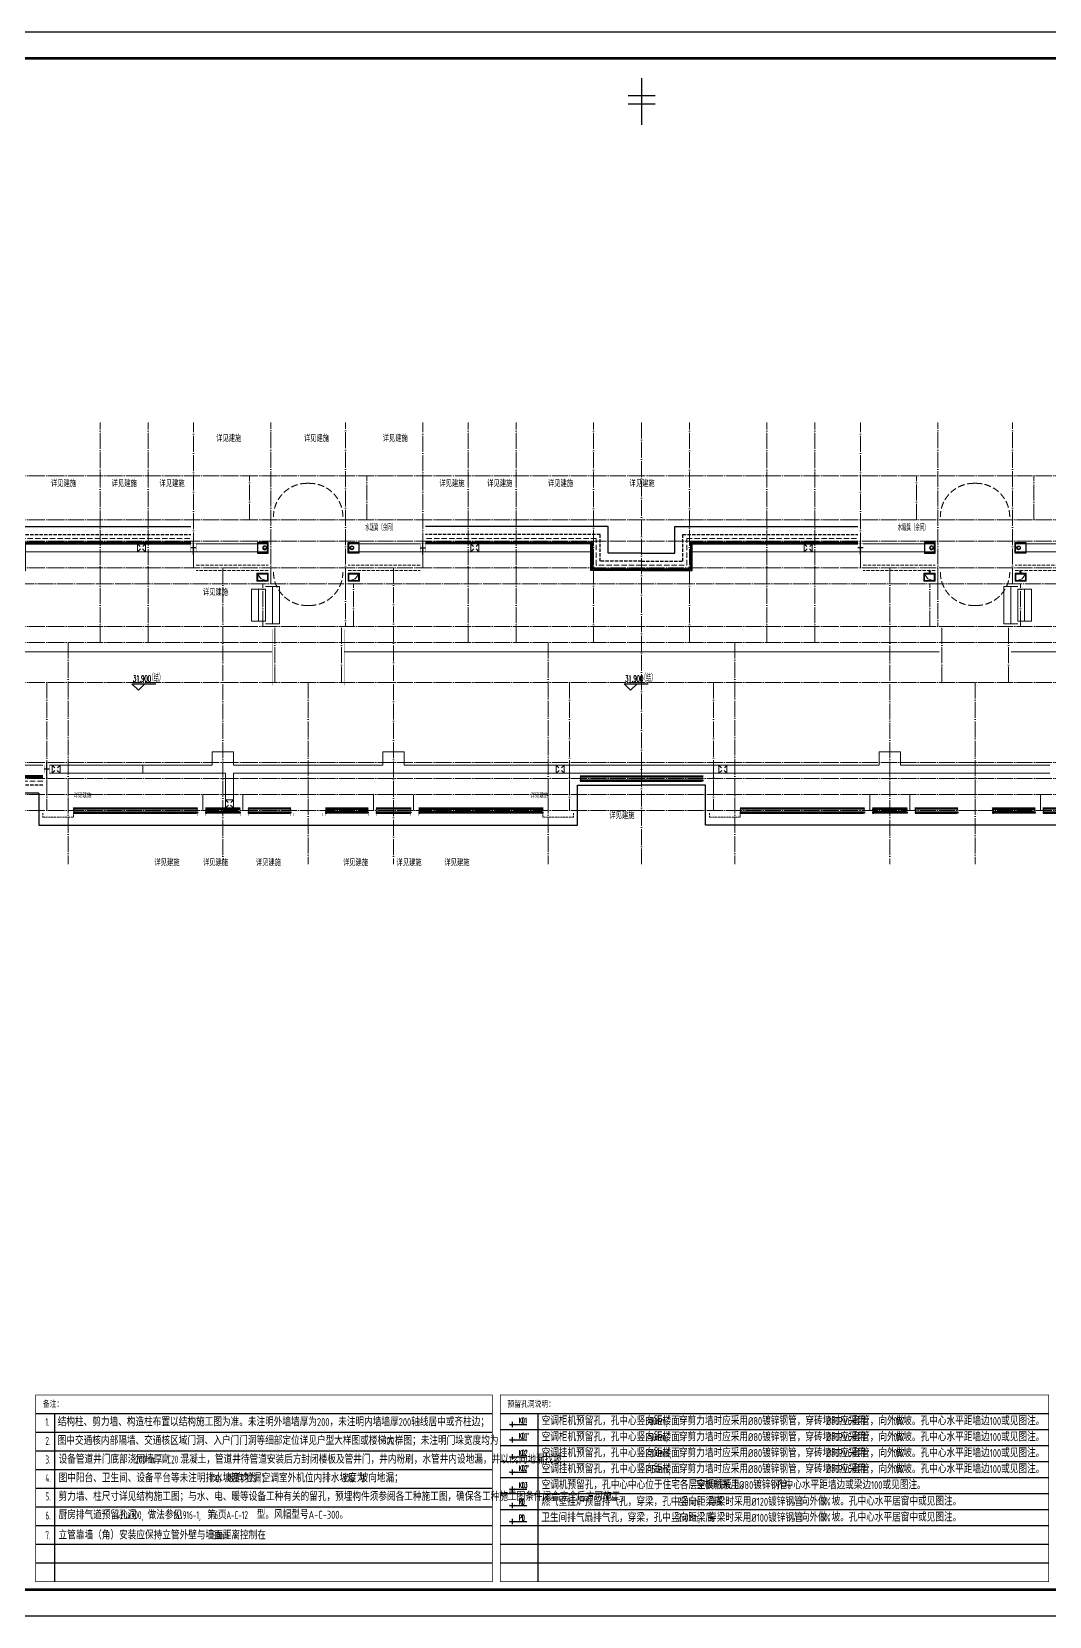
# Model space of a CAD drawing. Extents: x -518115 to 1124316, y -209821 to 1628073.
# Drawn here: x 830051 to 868201, y 256415 to 315815 of the extents above; entities that cross this region are included whole.
import ezdxf

# ---------------------------------------------------------------- set-up
doc = ezdxf.new("R2010")
doc.units = 0
doc.header["$LTSCALE"] = 1000
doc.header["$MEASUREMENT"] = 0
for name, pattern in [('#P_--_20B1_001_t3$0$DASH', [0.35, 0.25, -0.1]), ('__DASH', [0.35, 0.25, -0.1]), ('DASH', [0.35, 0.25, -0.1]), ('DOTE', [2.42, 2, -0.2, 0.02, -0.2])]:
    doc.linetypes.add(name, pattern=pattern)
for name, color, linetype in [('$RECOVER_210609100354-0', 7, 'Continuous'), ('3-栏杆1', 135, 'Continuous'), ('C-Sheet-图框', 101, 'Continuous'), ('DIM_ELEV', 3, 'Continuous'), ('DIM_LEAD', 3, 'Continuous'), ('PUB_TEXT', 4, 'Continuous'), ('ROOF', 183, 'Continuous'), ('VPIPE-雨水', 4, 'DASH'), ('图框', 140, 'Continuous'), ('建筑-排气道', 9, 'Continuous'), ('机电标识类', 1, 'Continuous'), ('污水', 3, 'Continuous'), ('看线', 251, 'Continuous'), ('管', 193, 'Continuous'), ('铝合金', 144, 'Continuous')]:
    doc.layers.add(name, color=color, linetype=linetype)
for name, color, linetype, lineweight in [('DOTE', 19, 'DOTE', 9), ('LVTRY', 1, 'Continuous', 13), ('PUB_HATCH', 8, 'Continuous', 9), ('STAIR', 2, 'Continuous', 18), ('WINDOW', 144, 'Continuous', 15), ('平面-分水线', 214, 'Continuous', 15), ('平面-排水沟', 86, 'Continuous', 15), ('平面-栏杆', 135, 'Continuous', 15), ('平面-看线', 45, 'Continuous', 15), ('平面-空调室内机', 176, 'Continuous', 9), ('空调', 76, 'Continuous', 13), ('立面-洞口示意', 152, 'Continuous', 13)]:
    doc.layers.add(name, color=color, linetype=linetype, lineweight=lineweight)
doc.layers.add('yichutu', color=7, linetype='Continuous', true_color=0xffffff, plot=False)
doc.styles.add('_TCH_AXIS', font='COMPLEX', dxfattribs={"bigfont": 'GBCBIG'})
doc.styles.add('_TCH_DIM', font='SIMPLEX.shx', dxfattribs={"width": 0.7, "bigfont": 'GBCBIG.shx'})
doc.styles.add('宋体', font='', dxfattribs={"height": 50})
doc.styles.add('房间名称', font='TSSDENG', dxfattribs={"width": 0.8, "bigfont": 'HZTXT'})
doc.styles.get('宋体').set_extended_font_data('SimSun')

# ---------------------------------------------------------------- blocks, each defined once
blk = doc.blocks.new('A$C1BAD4CCC')
at = {"layer": 'PUB_HATCH'}
blk.add_hatch(color=256, dxfattribs=at).paths.add_polyline_path([(15, -15), (15, -285), (155, -285), (155, -270), (50, -270), (30, -250), (30, -50), (50, -30), (370, -30), (390, -50), (390, -250), (370, -270), (265, -270), (265, -285), (405, -285), (405, -15)])
at = {"layer": 'LVTRY', "color": 1}
for p, q in [((155, -270), (155, -285)), ((265, -270), (265, -285))]:
    blk.add_line(p, q, dxfattribs=at)
for points in [[(420, 0), (0, 0), (0, -300), (420, -300)], [(405, -15), (15, -15), (15, -285), (405, -285)], [(50, -270), (370, -270), (390, -250), (390, -50), (370, -30), (50, -30), (30, -50), (30, -250), (50, -270)]]:
    blk.add_lwpolyline(points, close=True, dxfattribs=at)
at = {"layer": '立面-洞口示意'}
blk.add_lwpolyline([(420, 0), (156, -94), (0, -300)], dxfattribs=at)
blk = doc.blocks.new('yct-841-594-84100-59399.9999999999-100-1000.0')
at = {"layer": 'yichutu', "color": 7, "true_color": 0xffffff}
blk.add_lwpolyline([(0, 0), (0, 59400), (84100, 59400), (84100, 0)], close=True, dxfattribs=at)
blk = doc.blocks.new('dongkong')
blk.add_wipeout([(-603756, 210771), (-603756, 210571), (-603836, 210571), (-603836, 210771)])
at = {"layer": '机电标识类', "color": 250, "linetype": 'DASH', "ltscale": 400}
for p, q in [((-603896, 210671), (-603696, 210671)), ((-603796, 210771), (-603796, 210571))]:
    blk.add_line(p, q, dxfattribs=at)
at = {"layer": '空调', "color": 6, "linetype": 'DASH', "const_width": 2}
blk.add_lwpolyline([(-603756, 210771), (-603756, 210571), (-603836, 210571), (-603836, 210771)], close=True, dxfattribs=at)
blk = doc.blocks.new('A$C78D13F63')
at = {"layer": 'C-Sheet-图框', "color": 0}
for p, q in [((14087, 6600), (31204, 6600)), ((14787, 6600), (14787, 300)), ((31504, 6600), (52060, 6600)), ((32915, 6600), (32915, 300)), ((31504, 6000), (52060, 6000)), ((14087, 5900), (31204, 5900)), ((31504, 5400), (52060, 5400)), ((14087, 5200), (31204, 5200)), ((31504, 4800), (52060, 4800)), ((14087, 4500), (31204, 4500)), ((31504, 4200), (52060, 4200)), ((14087, 3800), (31204, 3800)), ((31504, 3600), (52060, 3600)), ((31504, 3600), (52060, 3600)), ((14087, 3100), (31204, 3100)), ((31504, 3000), (52060, 3000)), ((14087, 2400), (31204, 2400)), ((31504, 2400), (52060, 2400)), ((14087, 1700), (31204, 1700)), ((31504, 1700), (52060, 1700)), ((14087, 1000), (31204, 1000)), ((31504, 1000), (52060, 1000))]:
    blk.add_line(p, q, dxfattribs=at)
at = {"layer": 'C-Sheet-图框', "color": 0, "const_width": 24}
blk.add_lwpolyline([(14087, 300), (14087, 7300), (31204, 7300), (31204, 300)], close=True, dxfattribs=at)
at = {"layer": 'DIM_LEAD'}
for points in [[(31951, 6195), (32498, 6195)], [(31951, 5619), (32498, 5619)], [(31951, 4983), (32498, 4983)], [(31951, 4409), (32498, 4409)], [(31951, 3768), (32498, 3768)], [(31951, 3155), (32498, 3155)], [(31951, 2549), (32498, 2549)]]:
    blk.add_lwpolyline(points, dxfattribs=at)
at = {"layer": 'DIM_LEAD', "color": 7, "style": '_TCH_DIM', "width": 0.458824}
for s, p in [('KD1', (32210, 6236)), ("KD1'", (32210, 5661)), ('KD2', (32210, 5025)), ("KD2'", (32210, 4450)), ('KD3', (32210, 3810)), ('RD', (32210, 3197)), ('PD', (32210, 2591))]:
    blk.add_text(s, height=208.2, dxfattribs=at).set_placement(p)
at = {"layer": 'PUB_TEXT', "color": 2}
for s, height, style, width, p in [('备注：', 227.8, '宋体', 0.8, (14353, 6851)), ('预留孔洞说明：', 227.8, '宋体', 0.8, (31769, 6851)), ('300mm,', 300, '房间名称', 0.56, (36945, 6168)), ('250mm,', 300, '房间名称', 0.56, (36945, 5568)), ('2200mm,', 300, '房间名称', 0.56, (36945, 4968)), ('2150mm,', 300, '房间名称', 0.56, (36945, 4368)), ('厨房排气道预留孔洞', 300, '房间名称', 0.8, (14945, 2642)), ('做法参见', 300, '房间名称', 0.8, (18281, 2642)), ('第', 300, '房间名称', 0.8, (20521, 2642)), ('型。风帽型号A-C-300。', 300, '房间名称', 0.8, (22375, 2657)), ('250mm,', 300, '房间名称', 0.56, (38151, 3156)), ('420x300,', 300, '房间名称', 0.56, (17105, 2642)), ('16J916-1,', 300, '房间名称', 0.56, (19241, 2642)), ('6', 300, '房间名称', 0.56, (20790, 2642)), ('页', 300, '房间名称', 0.8, (20921, 2642)), ('A-C-12', 300, '房间名称', 0.56, (21235, 2642)), ('250mm,', 300, '房间名称', 0.56, (38151, 2556))]:
    blk.add_text(s, height=height, dxfattribs=dict(at, style=style, width=width)).set_placement(p)
at = {"layer": 'PUB_TEXT', "style": '房间名称'}
for s, width, p in [('1.', 0.56, (14451, 6130)), ('结构柱、剪力墙、构造柱布置以结构施工图为准。未注明外墙墙厚为200，未注明内墙墙厚200轴线居中或齐柱边；', 0.8, (14913, 6130)), ('空调柜机预留孔，孔中心竖向距楼面', 0.8, (33052, 6168)), ('穿剪力墙时应采用%%C80镀锌钢管，穿砖墙时应采用', 0.8, (38202, 6168)), ('%%c80PVC', 0.56, (43741, 6168)), ('套管，向外做', 0.8, (44709, 6168)), ('10%%%', 0.56, (46149, 6168)), ('坡。孔中心水平距墙边100或见图注。', 0.8, (46613, 6168)), ('2.', 0.56, (14451, 5427)), ('图中交通核内部隔墙、交通核区域门洞、入户门门洞等细部定位详见户型大样图或楼梯大样图；未注明门垛宽度均为', 0.8, (14913, 5430)), ('100', 0.56, (27153, 5430)), ('；', 0.8, (27601, 5430)), ('空调柜机预留孔，孔中心竖向距楼面', 0.8, (33052, 5568)), ('穿剪力墙时应采用%%C80镀锌钢管，穿砖墙时应采用', 0.8, (38202, 5568)), ('%%c80PVC', 0.56, (43741, 5568)), ('套管，向外做', 0.8, (44709, 5568)), ('10%%%', 0.56, (46149, 5568)), ('坡。孔中心水平距墙边100或见图注。', 0.8, (46613, 5568)), ('3.', 0.56, (14451, 4727)), ('设备管道井门底部浇同墙厚', 0.8, (14945, 4727)), ('200mm', 0.56, (17825, 4727)), ('高', 0.8, (18785, 4727)), ('C20', 0.56, (19025, 4727)), ('混凝土，管道井待管道安装后方封闭楼板及管井门，井内粉刷，水管井内设地漏，并以1%%%向地漏找坡；', 0.8, (19513, 4727)), ('空调挂机预留孔，孔中心竖向距楼面', 0.8, (33052, 4968)), ('穿剪力墙时应采用%%C80镀锌钢管，穿砖墙时应采用', 0.8, (38202, 4968)), ('%%c80PVC', 0.56, (43741, 4968)), ('套管，向外做', 0.8, (44709, 4968)), ('10%%%', 0.56, (46149, 4968)), ('坡。孔中心水平距墙边100或见图注。', 0.8, (46613, 4968)), ('4.', 0.56, (14451, 4032)), ('图中阳台、卫生间、设备平台等未注明排水坡度均为', 0.8, (14945, 4027)), ('1%', 0.56, (20626, 4027)), ('，坡向地漏；', 0.8, (20930, 4027)), ('空调室外机位内排水坡度为', 0.8, (22558, 4027)), ('3%%%', 0.56, (25602, 4027)), ('，坡向地漏；', 0.8, (25906, 4027)), ('空调挂机预留孔，孔中心竖向距楼面', 0.8, (33052, 4368)), ('穿剪力墙时应采用%%C80镀锌钢管，穿砖墙时应采用', 0.8, (38202, 4368)), ('%%c80PVC', 0.56, (43741, 4368)), ('套管，向外做', 0.8, (44709, 4368)), ('10%%%', 0.56, (46149, 4368)), ('坡。孔中心水平距墙边100或见图注。', 0.8, (46613, 4368)), ('5.', 0.56, (14451, 3342)), ('剪力墙、柱尺寸详见结构施工图；与水、电、暖等设备工种有关的留孔，预埋构件须参阅各工种施工图，确保各工种施工图条件闭合完全后方可施工；', 0.8, (14945, 3332)), ('空调机预留孔，孔中心中心位于住宅各层空调搁板上，', 0.8, (33052, 3768)), ('穿板时采用%%C80镀锌钢管。', 0.8, (38840, 3768)), ('孔中心水平距墙边或梁边100或见图注。', 0.8, (41841, 3768)), ('燃气壁挂炉预留排气孔，穿梁，孔中竖向距梁底', 0.8, (33042, 3142)), ('穿梁时采用%%C120镀锌钢管', 0.8, (39298, 3142)), ('，向外做', 0.8, (42448, 3156)), ('5%%%', 0.56, (43526, 3156)), ('坡。孔中心水平居窗中或见图注。', 0.8, (43927, 3156)), ('6.', 0.56, (14451, 2627)), ('卫生间排气扇排气孔，穿梁，孔中竖向距梁底', 0.8, (33042, 2542)), ('穿梁时采用%%C100镀锌钢管', 0.8, (39298, 2542)), ('，向外做', 0.8, (42448, 2556)), ('5%%%', 0.56, (43526, 2556)), ('坡。孔中心水平居窗中或见图注。', 0.8, (43927, 2556)), ('7.', 0.56, (14451, 1885)), ('立管靠墙（角）安装应保持立管外壁与墙面距离控制在', 0.8, (14945, 1885)), ('50mm', 0.56, (20705, 1885)), ('。', 0.8, (21505, 1885))]:
    blk.add_text(s, height=300, dxfattribs=dict(at, width=width)).set_placement(p)
at = {"layer": '平面-空调室内机', "ltscale": 0.3, "xscale": -1, "rotation": 90}
for p in [(242621, -597601), (242621, -598177), (242621, -598813), (242621, -599387), (242621, -600028), (242621, -600641), (242621, -601247)]:
    blk.add_blockref('dongkong', p, dxfattribs=at)
at = {"layer": 'C-Sheet-图框', "color": 0, "const_width": 24}
blk.add_lwpolyline([(31504, 300), (31504, 7300), (52060, 7300), (52060, 300)], close=True, dxfattribs=at)
blk = doc.blocks.new('GDGDGDGRGD')
at = {"linetype": '__DASH', "ltscale": 0.1}
blk.add_wipeout([(428917, 296115), (428717, 296115), (428717, 295815), (428917, 295815)], dxfattribs=at).dxf.layer = '污水'
at = {"layer": '机电标识类', "color": 250, "linetype": 'DASH', "ltscale": 400}
for p, q in [((428917, 295965), (428717, 295965)), ((428817, 295715), (428817, 296215))]:
    blk.add_line(p, q, dxfattribs=at)
at = {"layer": '污水', "linetype": '__DASH', "ltscale": 0.1, "const_width": 10}
blk.add_lwpolyline([(428917, 296115), (428717, 296115), (428717, 295815), (428917, 295815)], close=True, dxfattribs=at)
blk = doc.blocks.new('R5T6Y7TRF')
at = {"layer": '平面-分水线', "color": 4, "elevation": -134}
blk.add_lwpolyline([(392485, -26438), (392785, -26438), (392785, -26738), (392485, -26738)], close=True, dxfattribs=at)
for points in [[(392485, -26438), (392582, -26534)], [(392485, -26738), (392593, -26629)], [(392676, -26629), (392785, -26738)], [(392688, -26534), (392785, -26438)]]:
    blk.add_lwpolyline(points, dxfattribs=at)
blk = doc.blocks.new('A$C3EB2330C')
at = {"layer": '管'}
for p, q in [((0, 380), (330, 380)), ((330, 20), (0, 20)), ((380, 330), (380, 70))]:
    blk.add_line(p, q, dxfattribs=at)
blk.add_lwpolyline([(400, 400), (400, 0), (0, 0), (0, 400)], close=True, dxfattribs=at)
for centre, start, end in [((330, 330), 0, 90), ((330, 70), 270, 360)]:
    blk.add_arc(centre, 50, start, end, dxfattribs=at)
blk.add_ellipse((267, 200), major_axis=(-49.5, -49.5), ratio=1, start_param=-0.785398, end_param=5.497787, dxfattribs=at)
blk = doc.blocks.new('*U66')
h = blk.add_hatch(color=5)
h.set_gradient(color1=(0, 0, 255), rotation=180, tint=1)
h.paths.add_polyline_path([(0, 0), (-6.35, -6.35), (-6.35, -2.159), (-15, -2.159), (-15, 2.159), (-6.35, 2.159), (-6.35, 6.35)])
at = {"color": 0, "linetype": 'Continuous'}
blk.add_lwpolyline([(0, 0), (-6.35, -6.35), (-6.35, -2.159), (-15, -2.159), (-15, 2.159), (-6.35, 2.159), (-6.35, 6.35)], close=True, dxfattribs=at)
blk = doc.blocks.new('sgrsefv')
at = {"layer": 'PUB_HATCH'}
blk.add_hatch(color=256, dxfattribs=at).paths.add_polyline_path([(1112933, 840916), (1112933, 840646), (1113073, 840646), (1113073, 840661), (1112968, 840661), (1112948, 840681), (1112948, 840881), (1112968, 840901), (1113288, 840901), (1113308, 840881), (1113308, 840681), (1113288, 840661), (1113183, 840661), (1113183, 840646), (1113323, 840646), (1113323, 840916)])
at = {"layer": 'LVTRY', "color": 1}
for p, q in [((1113073, 840661), (1113073, 840646)), ((1113183, 840661), (1113183, 840646))]:
    blk.add_line(p, q, dxfattribs=at)
for points in [[(1112918, 840931), (1113338, 840931), (1113338, 840631), (1112918, 840631)], [(1112933, 840916), (1113323, 840916), (1113323, 840646), (1112933, 840646)], [(1113288, 840661), (1112968, 840661), (1112948, 840681), (1112948, 840881), (1112968, 840901), (1113288, 840901), (1113308, 840881), (1113308, 840681), (1113288, 840661)]]:
    blk.add_lwpolyline(points, close=True, dxfattribs=at)
at = {"layer": '立面-洞口示意'}
blk.add_lwpolyline([(1112918, 840931), (1113182, 840837), (1113338, 840631)], dxfattribs=at)
at = {"layer": '建筑-排气道', "xscale": -5, "yscale": 5, "zscale": 5, "rotation": 270}
blk.add_blockref('*U66', (1113118, 840599), dxfattribs=at)
blk = doc.blocks.new('GDGDGDSDA')
at = {"layer": 'DOTE', "linetype": 'DOTE', "ltscale": 0.3}
for p, q in [((419335, 376108), (419335, 359558)), ((421135, 367858), (421135, 376108)), ((424035, 367858), (424035, 376108)), ((425835, 367858), (425835, 376108)), ((427535, 370658), (427535, 376108)), ((430435, 370059), (430435, 376108)), ((433235, 370059), (433235, 376108)), ((436135, 370658), (436135, 376108)), ((437835, 367858), (437835, 376108)), ((439635, 367858), (439635, 376108)), ((442535, 367858), (442535, 376108)), ((444335, 376108), (444335, 359558)), ((446135, 367858), (446135, 376108)), ((449035, 367858), (449035, 376108)), ((450835, 367858), (450835, 376108)), ((452535, 370658), (452535, 376108)), ((455435, 370059), (455435, 376108)), ((458235, 370059), (458235, 376108)), ((461135, 370658), (461135, 376108)), ((462835, 367858), (462835, 376108)), ((464635, 367858), (464635, 376108)), ((467535, 367858), (467535, 376108)), ((469335, 376108), (469335, 359558)), ((471335, 374108), (417335, 374108)), ((429635, 372458), (429635, 374108)), ((434035, 372458), (434035, 374108)), ((454635, 372458), (454635, 374108)), ((459035, 372458), (459035, 374108)), ((471335, 372458), (417335, 372458)), ((471335, 371658), (417335, 371658)), ((471335, 370658), (417335, 370658)), ((428635, 370658), (428635, 359558)), ((435035, 370658), (435035, 359558)), ((453635, 370658), (453635, 359558)), ((460035, 370658), (460035, 359558)), ((417335, 370059), (471335, 370059)), ((430135, 368458), (430135, 370058)), ((433535, 368458), (433535, 370058)), ((455135, 368458), (455135, 370058)), ((458535, 368458), (458535, 370058)), ((471335, 368458), (417335, 368458)), ((430585, 366358), (430585, 368458)), ((433085, 366358), (433085, 368458)), ((455585, 366358), (455585, 368458)), ((458085, 366358), (458085, 368458)), ((471335, 367858), (417335, 367858)), ((422835, 367858), (422835, 359558)), ((440835, 367858), (440835, 359558)), ((447835, 367858), (447835, 359558)), ((465835, 367858), (465835, 359558)), ((471335, 366358), (417335, 366358)), ((431835, 366358), (431835, 359558)), ((456835, 366358), (456835, 359558)), ((471335, 363358), (417335, 363358)), ((422035, 363358), (422035, 362758)), ((441635, 363358), (441635, 362758)), ((447035, 363358), (447035, 362758)), ((466635, 363358), (466635, 362758)), ((471335, 362758), (417335, 362758)), ((471335, 362158), (417335, 362158)), ((427885, 362158), (427885, 361558)), ((429385, 362158), (429385, 361558)), ((434285, 362158), (434285, 361558)), ((435785, 362158), (435785, 361558)), ((452885, 362158), (452885, 361558)), ((454385, 362158), (454385, 361558)), ((459285, 362158), (459285, 361558)), ((460785, 362158), (460785, 361558)), ((471335, 361558), (417335, 361558))]:
    blk.add_line(p, q, dxfattribs=at)
blk = doc.blocks.new('TK')
at = {"layer": '图框'}
blk.add_lwpolyline([(465375, 548714), (549475, 548714), (549475, 489314), (465375, 489314)], close=True, dxfattribs=at)
blk.add_lwpolyline([(465375, 548714), (549475, 548714), (549475, 489314), (465375, 489314)], close=True, dxfattribs=at)
at = {"layer": '图框', "const_width": 100}
blk.add_lwpolyline([(548475, 490314), (548475, 547714), (467875, 547714), (467875, 490314)], close=True, dxfattribs=at)

msp = doc.modelspace()

# ---------------------------------------------------------------- linework, layer by layer
at = {"layer": '$RECOVER_210609100354-0', "color": 30, "const_width": 8}
for points in [[(839066.6, 293415.3), (839066.6, 291315.3), (841766.6, 291315.3), (841766.6, 293415.3)], [(866766.6, 293415.3), (866766.6, 291315.3), (864066.6, 291315.3), (864066.6, 293415.3)]]:
    msp.add_lwpolyline(points, dxfattribs=at)
for p, q in [((852916.6, 314076.5), (852916.6, 312325.4)), ((852916.6, 314076.5), (852916.6, 312325.4)), ((852409.2, 313419.9), (853424, 313419.9)), ((852409.2, 313419.9), (853424, 313419.9)), ((852409.2, 313116.6), (853424, 313116.6)), ((852409.2, 313116.6), (853424, 313116.6))]:
    msp.add_line(p, q)
at = {"color": 30, "const_width": 8}
for points in [[(836266.6, 286515.4), (836266.6, 286415.4), (836566.6, 286415.4), (836566.6, 286515.4)], [(837866.6, 286515.4), (837866.6, 286415.4), (838166.6, 286415.4), (838166.6, 286515.4)], [(839766.6, 286515.4), (839766.6, 286415.4), (839866.6, 286415.4), (839866.6, 286515.4)], [(841066.6, 286515.4), (841066.6, 286415.4), (840966.6, 286415.4), (840966.6, 286515.4)], [(842966.6, 286515.4), (842966.6, 286415.4), (842666.6, 286415.4), (842666.6, 286515.4)], [(844566.6, 286515.4), (844566.6, 286415.4), (844266.6, 286415.4), (844266.6, 286515.4)], [(861266.6, 286515.4), (861266.6, 286415.4), (861566.6, 286415.4), (861566.6, 286515.4)], [(862866.6, 286515.4), (862866.6, 286415.4), (863166.6, 286415.4), (863166.6, 286515.4)], [(864766.6, 286515.4), (864766.6, 286415.4), (864866.6, 286415.4), (864866.6, 286515.4)], [(866066.6, 286515.4), (866066.6, 286415.4), (865966.6, 286415.4), (865966.6, 286515.4)], [(867966.6, 286515.4), (867966.6, 286415.4), (867666.6, 286415.4), (867666.6, 286515.4)]]:
    msp.add_lwpolyline(points, dxfattribs=at)
at = {"layer": '3-栏杆1', "color": 5}
for p, q in [((850616.6, 287915.4), (850636.8, 287897.6)), ((850636.8, 287897.6), (850616.6, 287915.4)), ((850616.6, 287848.4), (850636.8, 287868.3)), ((850636.8, 287868.3), (850616.6, 287848.4)), ((850636.8, 287897.6), (850636.8, 287868.3)), ((850636.8, 287897.5), (855196.3, 287897.6)), ((855196.3, 287868.3), (850636.8, 287868.2)), ((855216.6, 287915.4), (855196.3, 287897.6)), ((855196.3, 287897.6), (855216.6, 287915.4)), ((855196.3, 287897.6), (855196.3, 287868.3)), ((855216.6, 287848.4), (855196.3, 287868.3)), ((831616.6, 286715.4), (831636.8, 286697.6)), ((831636.8, 286697.6), (831616.6, 286715.4)), ((831616.6, 286648.4), (831636.8, 286668.3)), ((831636.8, 286668.3), (831616.6, 286648.4)), ((831636.8, 286697.6), (831636.8, 286668.3)), ((831636.8, 286697.5), (836246.3, 286697.6)), ((836246.3, 286668.3), (831636.8, 286668.2)), ((836266.6, 286715.4), (836246.3, 286697.6)), ((836246.3, 286697.6), (836266.6, 286715.4)), ((836246.3, 286697.6), (836246.3, 286668.3)), ((836266.6, 286648.4), (836246.3, 286668.3)), ((836566.6, 286715.4), (836586.8, 286697.6)), ((836566.6, 286648.4), (836586.8, 286668.3)), ((836586.8, 286697.6), (836586.8, 286668.3)), ((837846.3, 286697.5), (836586.8, 286697.6)), ((836586.8, 286668.3), (837846.3, 286668.2)), ((837866.6, 286715.4), (837846.3, 286697.6)), ((837846.3, 286697.6), (837866.6, 286715.4)), ((837846.3, 286697.6), (837846.3, 286668.3)), ((837866.6, 286648.4), (837846.3, 286668.3)), ((837846.3, 286668.3), (837866.6, 286648.4)), ((838166.6, 286715.4), (838186.8, 286697.6)), ((838186.8, 286697.6), (838166.6, 286715.4)), ((838166.6, 286648.4), (838186.8, 286668.3)), ((838186.8, 286668.3), (838166.6, 286648.4)), ((838186.8, 286697.6), (838186.8, 286668.3)), ((838186.8, 286697.5), (839746.3, 286697.6)), ((839746.3, 286668.3), (838186.8, 286668.2)), ((839766.6, 286715.4), (839746.3, 286697.6)), ((839746.3, 286697.6), (839766.6, 286715.4)), ((839746.3, 286697.6), (839746.3, 286668.3)), ((839766.6, 286648.4), (839746.3, 286668.3)), ((841066.6, 286715.4), (841086.8, 286697.6)), ((841086.8, 286697.6), (841066.6, 286715.4)), ((841066.6, 286648.4), (841086.8, 286668.3)), ((841086.8, 286697.6), (841086.8, 286668.3)), ((842646.3, 286697.5), (841086.8, 286697.6)), ((841086.8, 286668.3), (842646.3, 286668.2)), ((842666.6, 286715.4), (842646.3, 286697.6)), ((842646.3, 286697.6), (842666.6, 286715.4)), ((842646.3, 286697.6), (842646.3, 286668.3)), ((842666.6, 286648.4), (842646.3, 286668.3)), ((842646.3, 286668.3), (842666.6, 286648.4)), ((842966.6, 286715.4), (842986.8, 286697.6)), ((842986.8, 286697.6), (842966.6, 286715.4)), ((842966.6, 286648.4), (842986.8, 286668.3)), ((842986.8, 286668.3), (842966.6, 286648.4)), ((842986.8, 286697.6), (842986.8, 286668.3)), ((842986.8, 286697.5), (844246.3, 286697.6)), ((844246.3, 286668.3), (842986.8, 286668.2)), ((844266.6, 286715.4), (844246.3, 286697.6)), ((844246.3, 286697.6), (844246.3, 286668.3)), ((844266.6, 286648.4), (844246.3, 286668.3)), ((844566.6, 286715.4), (844586.8, 286697.6)), ((844586.8, 286697.6), (844566.6, 286715.4)), ((844566.6, 286648.4), (844586.8, 286668.3)), ((844586.8, 286697.6), (844586.8, 286668.3)), ((849196.3, 286697.5), (844586.8, 286697.6)), ((844586.8, 286668.3), (849196.3, 286668.2)), ((849216.6, 286715.4), (849196.3, 286697.6)), ((849196.3, 286697.6), (849216.6, 286715.4)), ((849196.3, 286697.6), (849196.3, 286668.3)), ((849216.6, 286648.4), (849196.3, 286668.3)), ((849196.3, 286668.3), (849216.6, 286648.4)), ((856616.6, 286715.4), (856636.8, 286697.6)), ((856636.8, 286697.6), (856616.6, 286715.4)), ((856616.6, 286648.4), (856636.8, 286668.3)), ((856636.8, 286668.3), (856616.6, 286648.4)), ((856636.8, 286697.6), (856636.8, 286668.3)), ((856636.8, 286697.5), (861246.3, 286697.6)), ((861246.3, 286668.3), (856636.8, 286668.2)), ((861266.6, 286715.4), (861246.3, 286697.6)), ((861246.3, 286697.6), (861266.6, 286715.4)), ((861246.3, 286697.6), (861246.3, 286668.3)), ((861266.6, 286648.4), (861246.3, 286668.3)), ((861566.6, 286715.4), (861586.8, 286697.6)), ((861566.6, 286648.4), (861586.8, 286668.3)), ((861586.8, 286697.6), (861586.8, 286668.3)), ((862846.3, 286697.5), (861586.8, 286697.6)), ((861586.8, 286668.3), (862846.3, 286668.2)), ((862866.6, 286715.4), (862846.3, 286697.6)), ((862846.3, 286697.6), (862866.6, 286715.4)), ((862846.3, 286697.6), (862846.3, 286668.3)), ((862866.6, 286648.4), (862846.3, 286668.3)), ((862846.3, 286668.3), (862866.6, 286648.4)), ((863166.6, 286715.4), (863186.8, 286697.6)), ((863186.8, 286697.6), (863166.6, 286715.4)), ((863166.6, 286648.4), (863186.8, 286668.3)), ((863186.8, 286668.3), (863166.6, 286648.4)), ((863186.8, 286697.6), (863186.8, 286668.3)), ((863186.8, 286697.5), (864746.3, 286697.6)), ((864746.3, 286668.3), (863186.8, 286668.2)), ((864766.6, 286715.4), (864746.3, 286697.6)), ((864746.3, 286697.6), (864766.6, 286715.4)), ((864746.3, 286697.6), (864746.3, 286668.3)), ((864766.6, 286648.4), (864746.3, 286668.3)), ((866066.6, 286715.4), (866086.8, 286697.6)), ((866086.8, 286697.6), (866066.6, 286715.4)), ((866066.6, 286648.4), (866086.8, 286668.3)), ((866086.8, 286697.6), (866086.8, 286668.3)), ((867646.3, 286697.5), (866086.8, 286697.6)), ((866086.8, 286668.3), (867646.3, 286668.2)), ((867666.6, 286715.4), (867646.3, 286697.6)), ((867646.3, 286697.6), (867666.6, 286715.4)), ((867646.3, 286697.6), (867646.3, 286668.3)), ((867666.6, 286648.4), (867646.3, 286668.3)), ((867646.3, 286668.3), (867666.6, 286648.4)), ((867966.6, 286715.4), (867986.8, 286697.6)), ((867986.8, 286697.6), (867966.6, 286715.4)), ((867966.6, 286648.4), (867986.8, 286668.3)), ((867986.8, 286668.3), (867966.6, 286648.4)), ((867986.8, 286697.6), (867986.8, 286668.3)), ((867986.8, 286697.5), (869246.3, 286697.6)), ((869246.3, 286668.3), (867986.8, 286668.2))]:
    msp.add_line(p, q, dxfattribs=at)
at = {"layer": 'DIM_ELEV'}
for p, q in [((833810.2, 291367.3), (834702.4, 291367.3)), ((834050.2, 291127.3), (833810.2, 291367.3)), ((834050.2, 291127.3), (834290.2, 291367.3)), ((852264.3, 291367.3), (853156.5, 291367.3)), ((852504.3, 291127.3), (852264.3, 291367.3)), ((852504.3, 291127.3), (852744.3, 291367.3))]:
    msp.add_line(p, q, dxfattribs=at)
at = {"layer": 'DOTE', "linetype": 'DOTE', "ltscale": 0.3}
for p, q in [((841816.6, 295115.6), (841816.6, 293515.4)), ((864016.6, 295115.6), (864016.6, 293515.4)), ((850216.6, 291415.4), (850216.6, 286615.4)), ((855616.6, 291415.4), (855616.6, 286615.4))]:
    msp.add_line(p, q, dxfattribs=at)
at = {"layer": 'STAIR'}
for p, q in [((838816.6, 293715.4), (838816.6, 294915.4)), ((867016.6, 293715.4), (867016.6, 294915.4))]:
    msp.add_line(p, q, dxfattribs=at)
at = {"layer": 'STAIR', "color": 251, "linetype": 'DASH'}
for points in [[(839116.6, 297635.4, -0.4142136), (840366.6, 298885.4), (840466.6, 298885.4, -0.4142136), (841716.6, 297635.4)], [(866716.6, 297635.4, 0.4142136), (865466.6, 298885.4), (865366.6, 298885.4, 0.4142136), (864116.6, 297635.4)], [(839116.6, 295555.4, 0.4142136), (840366.6, 294305.4), (840466.6, 294305.4, 0.4142136), (841716.6, 295555.4)], [(866716.6, 295555.4, -0.4142136), (865466.6, 294305.4), (865366.6, 294305.4, -0.4142136), (864116.6, 295555.4)]]:
    msp.add_lwpolyline(points, format="xyb", dxfattribs=at)
at = {"layer": 'STAIR'}
for points in [[(838556.6, 294915.4), (838296.6, 294915.4), (838296.6, 293715.4), (838556.6, 293715.4)], [(838816.6, 294915.4), (838556.6, 294915.4), (838556.6, 293715.4), (838816.6, 293715.4)], [(838816.6, 295015.4), (839076.6, 295015.4), (839076.6, 293615.4), (838816.6, 293615.4)], [(839076.6, 295015.4), (839336.6, 295015.4), (839336.6, 293615.4), (839076.6, 293615.4)], [(866756.6, 295015.4), (866496.6, 295015.4), (866496.6, 293615.4), (866756.6, 293615.4)], [(867016.6, 295015.4), (866756.6, 295015.4), (866756.6, 293615.4), (867016.6, 293615.4)], [(867016.6, 294915.4), (867276.6, 294915.4), (867276.6, 293715.4), (867016.6, 293715.4)], [(867276.6, 294915.4), (867536.6, 294915.4), (867536.6, 293715.4), (867276.6, 293715.4)]]:
    msp.add_lwpolyline(points, dxfattribs=at)
at = {"layer": 'VPIPE-雨水'}
for centre in [(838784.1, 296465.4), (842049.1, 296465.4), (863784.1, 296465.4), (867049.1, 296465.4)]:
    msp.add_circle(centre, 55, dxfattribs=at)
at = {"layer": 'WINDOW', "linetype": 'DASH', "ltscale": 0.5}
for p, q in [((836216.6, 295815.4), (838916.6, 295815.4)), ((844616.6, 295815.4), (841916.6, 295815.4)), ((861216.6, 295815.4), (863916.6, 295815.4)), ((869616.6, 295815.4), (866916.6, 295815.4)), ((838916.6, 295615.4), (836216.6, 295615.4)), ((841916.6, 295615.4), (844616.6, 295615.4)), ((863916.6, 295615.4), (861216.6, 295615.4)), ((866916.6, 295615.4), (869616.6, 295615.4))]:
    msp.add_line(p, q, dxfattribs=at)
at = {"layer": '平面-排水沟'}
for p, q in [((869616.6, 296615.4), (866916.6, 296615.4)), ((866916.6, 296315.4), (876016.6, 296315.4)), ((839066.6, 292565.4), (828016.6, 292565.4)), ((841766.6, 292565.4), (852916.6, 292565.4)), ((864066.6, 292565.4), (852916.6, 292565.4)), ((866766.6, 292565.4), (877816.6, 292565.4)), ((830466, 288314.5), (828016.6, 288314.5)), ((830717.2, 288314.7), (836816.6, 288315.4)), ((834216.6, 288015.1), (834216.6, 288315.1)), ((837616.6, 288315.4), (843216.5, 288315.4)), ((844016.5, 288315.4), (852916.6, 288315.5)), ((861816.6, 288315.4), (852916.6, 288315.5)), ((852916.6, 288315.5), (852916.6, 288015.5)), ((868216.5, 288315.4), (862616.7, 288315.4)), ((830716.6, 288014.7), (837316.6, 288015.4)), ((837316.6, 288015.4), (837316.6, 286715.4)), ((837616.6, 288015.4), (852916.3, 288015.5)), ((868216.5, 288015.4), (852916.9, 288015.5))]:
    msp.add_line(p, q, dxfattribs=at)
for points in [[(837616.6, 288315.4), (837616.6, 288815.4), (836816.6, 288815.4), (836816.6, 288315.4)], [(844016.5, 288315.4), (844016.5, 288815.4), (843216.5, 288815.4), (843216.5, 288315.4)], [(861816.6, 288315.4), (861816.6, 288815.4), (862616.6, 288815.4), (862616.7, 288315.4)], [(837616.6, 286715.4), (837616.6, 288015.4)]]:
    msp.add_lwpolyline(points, dxfattribs=at)
at = {"layer": '平面-看线'}
for p, q in [((855216.6, 287915.4), (850616.6, 287915.4)), ((836266.6, 286715.4), (831616.6, 286715.4)), ((837866.6, 286715.4), (836566.6, 286715.4)), ((838166.6, 286715.4), (839766.6, 286715.4)), ((842666.6, 286715.4), (841066.6, 286715.4)), ((842966.6, 286715.4), (844266.6, 286715.4)), ((844566.6, 286715.4), (849216.6, 286715.4)), ((861266.6, 286715.4), (856616.6, 286715.4)), ((862866.6, 286715.4), (861566.6, 286715.4)), ((863166.6, 286715.4), (864766.6, 286715.4)), ((867666.6, 286715.4), (866066.6, 286715.4)), ((867966.6, 286715.4), (869266.6, 286715.4))]:
    msp.add_line(p, q, dxfattribs=at)
at = {"layer": '平面-看线', "linetype": 'DASH', "ltscale": 0.3}
for points in [[(830466.6, 286515.4), (830466.6, 286365.4), (831616.6, 286365.4), (831616.6, 286515.4)], [(850366.6, 286515.4), (850366.6, 286365.4), (849216.6, 286365.4), (849216.6, 286515.4)], [(855466.6, 286515.4), (855466.6, 286365.4), (856616.6, 286365.4), (856616.6, 286515.4)]]:
    msp.add_lwpolyline(points, dxfattribs=at)
at = {"layer": '看线', "color": 201}
for points in [[(830316.6, 287265.4), (830316.6, 286065.4), (850516.6, 286065.4), (850516.6, 287565.4), (852916.6, 287565.4)], [(875516.6, 287265.4), (875516.6, 286065.4), (855316.6, 286065.4), (855316.6, 287565.4), (852916.6, 287565.4)]]:
    msp.add_lwpolyline(points, dxfattribs=at)
at = {"layer": '铝合金', "color": 36}
for points in [[(850646.6, 287775.4), (850616.6, 287775.4), (850616.6, 287715.4), (850666.6, 287715.4), (850666.6, 287745.4)], [(850616.6, 287745.4), (850616.6, 287715.4), (850666.6, 287715.4), (850666.6, 287725.4), (850666.6, 287725.4), (850666.6, 287745.4)], [(850646.6, 287775.4), (855186.6, 287775.4)], [(850666.6, 287745.4), (855166.6, 287745.4)], [(850666.6, 287715.4), (855166.6, 287715.4)], [(855186.6, 287775.4), (855216.6, 287775.4), (855216.6, 287715.4), (855166.6, 287715.3), (855166.6, 287745.3)], [(855216.6, 287745.4), (855216.6, 287715.4), (855166.6, 287715.3), (855166.6, 287725.3), (855166.6, 287725.3), (855166.6, 287745.4)], [(831646.6, 286575.4), (831616.6, 286575.4), (831616.6, 286515.4), (831666.6, 286515.4), (831666.6, 286545.4)], [(831616.6, 286545.4), (831616.6, 286515.4), (831666.6, 286515.4), (831666.6, 286525.4), (831666.6, 286525.4), (831666.6, 286545.4)], [(831646.6, 286575.4), (836236.6, 286575.4)], [(831666.6, 286545.4), (836216.6, 286545.4)], [(831666.6, 286515.4), (836216.6, 286515.4)], [(836236.6, 286575.4), (836266.6, 286575.4), (836266.6, 286515.4), (836216.6, 286515.3), (836216.6, 286545.3)], [(836266.6, 286545.4), (836266.6, 286515.4), (836216.6, 286515.3), (836216.6, 286525.3), (836216.6, 286525.3), (836216.6, 286545.4)], [(836596.6, 286575.4), (836566.6, 286575.4), (836566.6, 286515.4), (836616.6, 286515.3), (836616.6, 286545.3)], [(836566.6, 286545.4), (836566.6, 286515.4), (836616.6, 286515.3), (836616.6, 286525.3), (836616.6, 286525.3), (836616.6, 286545.4)], [(837836.6, 286575.4), (836596.6, 286575.4)], [(837816.6, 286545.4), (836616.6, 286545.4)], [(837816.6, 286515.4), (836616.6, 286515.4)], [(837836.6, 286575.4), (837866.6, 286575.4), (837866.6, 286515.4), (837816.6, 286515.4), (837816.6, 286545.4)], [(837866.6, 286545.4), (837866.6, 286515.4), (837816.6, 286515.4), (837816.6, 286525.4), (837816.6, 286525.4), (837816.6, 286545.4)], [(838196.6, 286575.4), (838166.6, 286575.4), (838166.6, 286515.4), (838216.6, 286515.4), (838216.6, 286545.4)], [(838166.6, 286545.4), (838166.6, 286515.4), (838216.6, 286515.4), (838216.6, 286525.4), (838216.6, 286525.4), (838216.6, 286545.4)], [(838196.6, 286575.4), (839736.6, 286575.4)], [(838216.6, 286545.4), (839716.6, 286545.4)], [(838216.6, 286515.4), (839716.6, 286515.4)], [(839736.6, 286575.4), (839766.6, 286575.4), (839766.6, 286515.4), (839716.6, 286515.3), (839716.6, 286545.3)], [(839766.6, 286545.4), (839766.6, 286515.4), (839716.6, 286515.3), (839716.6, 286525.3), (839716.6, 286525.3), (839716.6, 286545.4)], [(841096.6, 286575.4), (841066.6, 286575.4), (841066.6, 286515.4), (841116.6, 286515.3), (841116.6, 286545.3)], [(841066.6, 286545.4), (841066.6, 286515.4), (841116.6, 286515.3), (841116.6, 286525.3), (841116.6, 286525.3), (841116.6, 286545.4)], [(842636.6, 286575.4), (841096.6, 286575.4)], [(842616.6, 286545.4), (841116.6, 286545.4)], [(842616.6, 286515.4), (841116.6, 286515.4)], [(842636.6, 286575.4), (842666.6, 286575.4), (842666.6, 286515.4), (842616.6, 286515.4), (842616.6, 286545.4)], [(842666.6, 286545.4), (842666.6, 286515.4), (842616.6, 286515.4), (842616.6, 286525.4), (842616.6, 286525.4), (842616.6, 286545.4)], [(842996.6, 286575.4), (842966.6, 286575.4), (842966.6, 286515.4), (843016.6, 286515.4), (843016.6, 286545.4)], [(842966.6, 286545.4), (842966.6, 286515.4), (843016.6, 286515.4), (843016.6, 286525.4), (843016.6, 286525.4), (843016.6, 286545.4)], [(842996.6, 286575.4), (844236.6, 286575.4)], [(843016.6, 286545.4), (844216.6, 286545.4)], [(843016.6, 286515.4), (844216.6, 286515.4)], [(844236.6, 286575.4), (844266.6, 286575.4), (844266.6, 286515.4), (844216.6, 286515.3), (844216.6, 286545.3)], [(844266.6, 286545.4), (844266.6, 286515.4), (844216.6, 286515.3), (844216.6, 286525.3), (844216.6, 286525.3), (844216.6, 286545.4)], [(844596.6, 286575.4), (844566.6, 286575.4), (844566.6, 286515.4), (844616.6, 286515.3), (844616.6, 286545.3)], [(844566.6, 286545.4), (844566.6, 286515.4), (844616.6, 286515.3), (844616.6, 286525.3), (844616.6, 286525.3), (844616.6, 286545.4)], [(849186.6, 286575.4), (844596.6, 286575.4)], [(849166.6, 286545.4), (844616.6, 286545.4)], [(849166.6, 286515.4), (844616.6, 286515.4)], [(849186.6, 286575.4), (849216.6, 286575.4), (849216.6, 286515.4), (849166.6, 286515.4), (849166.6, 286545.4)], [(849216.6, 286545.4), (849216.6, 286515.4), (849166.6, 286515.4), (849166.6, 286525.4), (849166.6, 286525.4), (849166.6, 286545.4)], [(856646.6, 286575.4), (856616.6, 286575.4), (856616.6, 286515.4), (856666.6, 286515.4), (856666.6, 286545.4)], [(856616.6, 286545.4), (856616.6, 286515.4), (856666.6, 286515.4), (856666.6, 286525.4), (856666.6, 286525.4), (856666.6, 286545.4)], [(856646.6, 286575.4), (861236.6, 286575.4)], [(856666.6, 286545.4), (861216.6, 286545.4)], [(856666.6, 286515.4), (861216.6, 286515.4)], [(861236.6, 286575.4), (861266.6, 286575.4), (861266.6, 286515.4), (861216.6, 286515.3), (861216.6, 286545.3)], [(861266.6, 286545.4), (861266.6, 286515.4), (861216.6, 286515.3), (861216.6, 286525.3), (861216.6, 286525.3), (861216.6, 286545.4)], [(861596.6, 286575.4), (861566.6, 286575.4), (861566.6, 286515.4), (861616.6, 286515.3), (861616.6, 286545.3)], [(861566.6, 286545.4), (861566.6, 286515.4), (861616.6, 286515.3), (861616.6, 286525.3), (861616.6, 286525.3), (861616.6, 286545.4)], [(862836.6, 286575.4), (861596.6, 286575.4)], [(862816.6, 286545.4), (861616.6, 286545.4)], [(862816.6, 286515.4), (861616.6, 286515.4)], [(862836.6, 286575.4), (862866.6, 286575.4), (862866.6, 286515.4), (862816.6, 286515.4), (862816.6, 286545.4)], [(862866.6, 286545.4), (862866.6, 286515.4), (862816.6, 286515.4), (862816.6, 286525.4), (862816.6, 286525.4), (862816.6, 286545.4)], [(863196.6, 286575.4), (863166.6, 286575.4), (863166.6, 286515.4), (863216.6, 286515.4), (863216.6, 286545.4)], [(863166.6, 286545.4), (863166.6, 286515.4), (863216.6, 286515.4), (863216.6, 286525.4), (863216.6, 286525.4), (863216.6, 286545.4)], [(863196.6, 286575.4), (864736.6, 286575.4)], [(863216.6, 286545.4), (864716.6, 286545.4)], [(863216.6, 286515.4), (864716.6, 286515.4)], [(864736.6, 286575.4), (864766.6, 286575.4), (864766.6, 286515.4), (864716.6, 286515.3), (864716.6, 286545.3)], [(864766.6, 286545.4), (864766.6, 286515.4), (864716.6, 286515.3), (864716.6, 286525.3), (864716.6, 286525.3), (864716.6, 286545.4)], [(866096.6, 286575.4), (866066.6, 286575.4), (866066.6, 286515.4), (866116.6, 286515.3), (866116.6, 286545.3)], [(866066.6, 286545.4), (866066.6, 286515.4), (866116.6, 286515.3), (866116.6, 286525.3), (866116.6, 286525.3), (866116.6, 286545.4)], [(867636.6, 286575.4), (866096.6, 286575.4)], [(867616.6, 286545.4), (866116.6, 286545.4)], [(867616.6, 286515.4), (866116.6, 286515.4)], [(867636.6, 286575.4), (867666.6, 286575.4), (867666.6, 286515.4), (867616.6, 286515.4), (867616.6, 286545.4)], [(867666.6, 286545.4), (867666.6, 286515.4), (867616.6, 286515.4), (867616.6, 286525.4), (867616.6, 286525.4), (867616.6, 286545.4)], [(867996.6, 286575.4), (867966.6, 286575.4), (867966.6, 286515.4), (868016.6, 286515.4), (868016.6, 286545.4)], [(867966.6, 286545.4), (867966.6, 286515.4), (868016.6, 286515.4), (868016.6, 286525.4), (868016.6, 286525.4), (868016.6, 286545.4)], [(867996.6, 286575.4), (869236.6, 286575.4)], [(868016.6, 286545.4), (869216.6, 286545.4)], [(868016.6, 286515.4), (869216.6, 286515.4)]]:
    msp.add_lwpolyline(points, dxfattribs=at)

# ---------------------------------------------------------------- block references
at = {"color": 2}
for p in [(441531.7, 323053, 134.4), (466531.7, 323053, 134.4), (463331.7, 314753, 134.4), (444831.8, 313453, 134.4)]:
    msp.add_blockref('R5T6Y7TRF', p, dxfattribs=at)
at = {"color": 2, "xscale": -1}
for p in [(1239301.4, 323053, 134.4), (1242501.4, 314753, 134.4)]:
    msp.add_blockref('R5T6Y7TRF', p, dxfattribs=at)
at = {"xscale": -1}
for name, p, rotation in [('A$C1BAD4CCC', (838496.6, 295215.9), 180), ('A$C1BAD4CCC', (863496.6, 295215.9), 179.999998735719), ('sgrsefv', (-246001.7, 1136147.6), 180)]:
    msp.add_blockref(name, p, dxfattribs=dict(at, rotation=rotation))
for name, p, rotation in [('A$C1BAD4CCC', (842336.6, 295215.9), 180.0000011675328), ('sgrsefv', (1976834.9, 1136147.6), 179.9999999999919), ('A$C1BAD4CCC', (867336.6, 295215.9), 179.9999999032518)]:
    msp.add_blockref(name, p, dxfattribs=dict(rotation=rotation))
at = {"layer": 'yichutu'}
msp.add_blockref('yct-841-594-84100-59399.9999999999-100-1000.0', (813614.1, 256415.2), dxfattribs=at)
at = {"layer": '管', "xscale": -1, "rotation": 180}
for p in [(838516.6, 296665.4), (863516.6, 296665.4)]:
    msp.add_blockref('A$C3EB2330C', p, dxfattribs=at)
at = {"layer": '管'}
for p, rotation in [((842316.6, 296665.4), 180), ((867316.6, 296665.4), 179.9999999999919)]:
    msp.add_blockref('A$C3EB2330C', p, dxfattribs=dict(at, rotation=rotation))

# ---------------------------------------------------------------- texts
at = {"layer": 'DIM_ELEV', "color": 7, "style": '_TCH_DIM'}
for s, height, width, p in [('31.900', 238, 0.494118, (833846.3, 291447.4)), ('（结）', 270.07, 0.7, (834439.9, 291447.4)), ('31.900', 238, 0.494118, (852300.3, 291447.4)), ('（结）', 270.07, 0.7, (852893.9, 291447.4))]:
    msp.add_text(s, height=height, dxfattribs=dict(at, width=width)).set_placement(p)
at = {"layer": 'PUB_TEXT', "style": '_TCH_AXIS'}
for height, p in [(236.31, (836965.9, 300446.9)), (236.31, (840257.2, 300446.9)), (236.31, (843207.8, 300446.9)), (236.31, (830771.4, 298755.3)), (236.31, (833046.8, 298755.3)), (236.31, (834840.8, 298755.3)), (236.31, (845332.9, 298755.3)), (236.31, (847127, 298755.3)), (236.31, (849402.3, 298755.3)), (236.31, (852460.2, 298755.3)), (236.31, (836469.1, 294678.8)), (168.79, (831615.8, 287100)), (168.79, (848746.3, 287100)), (236.31, (851706.2, 286310)), (236.31, (834650.7, 284543.8)), (236.31, (836473.4, 284543.8)), (236.31, (838452.7, 284543.8)), (236.31, (841721.1, 284543.8)), (236.31, (843725.9, 284543.8)), (236.31, (845523.1, 284543.8))]:
    msp.add_text('详见建施', height=height, dxfattribs=at).set_placement(p)
at = {"layer": 'PUB_TEXT', "style": '_TCH_DIM', "width": 0.7}
for p in [(842553.3, 297103.9), (862519.6, 297103.9)]:
    msp.add_text('水簸箕（余同）', height=236.31, dxfattribs=at).set_placement(p)

# ---------------------------------------------------------------- next in the draw order: block references
for name, p in [('GDGDGDGRGD', (407299.7, 500)), ('GDGDGDGRGD', (432299.7, 500)), ('GDGDGDGRGD', (401799.7, -7800.6)), ('A$C78D13F63', (816114.1, 257415.2))]:
    msp.add_blockref(name, p)
at = {"xscale": -1}
msp.add_blockref('GDGDGDGRGD', (1273533.4, 500), dxfattribs=at)

# ---------------------------------------------------------------- next in the draw order: linework, layer by layer
at = {"layer": 'DOTE', "linetype": 'DOTE', "ltscale": 0.3}
msp.add_line((830616.6, 291415.4), (830616.6, 286615.4), dxfattribs=at)
at = {"layer": 'ROOF', "ltscale": 0.8}
for points in [[(830316.6, 287265.4), (827216.6, 287265.4), (827216.6, 296265.4), (829166.6, 296265.4), (829166.6, 297265.4), (836016.6, 297265.4)], [(852916.6, 296265.4), (851666.6, 296265.4), (851666.6, 297265.4), (844816.6, 297265.4)], [(852916.6, 296265.4), (854166.6, 296265.4), (854166.6, 297265.4), (861016.6, 297265.4)], [(830466.6, 287915.4), (828016.6, 287915.4), (828016.6, 295615.4), (829816.6, 295615.4), (829816.6, 296615.4), (836016.6, 296615.4)], [(852916.6, 295615.4), (851016.6, 295615.4), (851016.6, 296615.4), (844816.6, 296615.4)], [(852916.6, 295615.4), (854816.6, 295615.4), (854816.6, 296615.4), (861016.6, 296615.4)]]:
    msp.add_lwpolyline(points, dxfattribs=at)
at = {"layer": '平面-排水沟'}
for p, q in [((836216.6, 296615.4), (838916.6, 296615.4)), ((844616.6, 296615.4), (841916.6, 296615.4)), ((861216.6, 296615.4), (863916.6, 296615.4)), ((838916.6, 296315.4), (829816.6, 296315.4)), ((841916.6, 296315.4), (851016.6, 296315.4)), ((863916.6, 296315.4), (854816.6, 296315.4))]:
    msp.add_line(p, q, dxfattribs=at)
at = {"layer": '平面-栏杆'}
for points in [[(830466.6, 287845.4), (827946.6, 287845.4), (827946.6, 295685.4), (829746.6, 295685.4), (829746.6, 296685.4), (836016.6, 296685.4)], [(830466.6, 287885.4), (827986.6, 287885.4), (827986.6, 295645.4), (829786.6, 295645.4), (829786.6, 296645.4), (836016.6, 296645.4)], [(852916.6, 295685.4), (851086.6, 295685.4), (851086.6, 296685.4), (844816.6, 296685.4)], [(852916.6, 295645.4), (851046.6, 295645.4), (851046.6, 296645.4), (844816.6, 296645.4)], [(852916.6, 295685.4), (854746.6, 295685.4), (854746.6, 296685.4), (861016.6, 296685.4)], [(852916.6, 295645.4), (854786.6, 295645.4), (854786.6, 296645.4), (861016.6, 296645.4)]]:
    msp.add_lwpolyline(points, dxfattribs=at)
at = {"layer": '平面-看线', "linetype": 'DASH', "ltscale": 0.8}
for points in [[(830466.6, 287715.4), (827816.6, 287715.4), (827816.6, 295815.4), (829616.6, 295815.4), (829616.6, 296815.4), (836016.6, 296815.4)], [(852916.6, 295815.4), (851216.6, 295815.4), (851216.6, 296815.4), (844816.6, 296815.4)], [(852916.6, 295815.4), (854616.6, 295815.4), (854616.6, 296815.4), (861016.6, 296815.4)]]:
    msp.add_lwpolyline(points, dxfattribs=at)
at = {"layer": '看线', "color": 202, "linetype": '#P_--_20B1_001_t3$0$DASH', "ltscale": 0.5}
for points in [[(830466.6, 287565.4), (827516.6, 287565.4), (827516.6, 295965.4), (829466.6, 295965.4), (829466.6, 296965.4), (836016.6, 296965.4)], [(852916.6, 295965.4), (851366.6, 295965.4), (851366.6, 296965.4), (844816.6, 296965.4)], [(852916.6, 295965.4), (854466.6, 295965.4), (854466.6, 296965.4), (861016.6, 296965.4)]]:
    msp.add_lwpolyline(points, dxfattribs=at)

# ---------------------------------------------------------------- next in the draw order: block references
for name, p in [('TK', (348239.1, -232898.5)), ('GDGDGDSDA', (408581.8, -74943))]:
    msp.add_blockref(name, p)
at = {"color": 2}
msp.add_blockref('R5T6Y7TRF', (438331.7, 314753, 134.4), dxfattribs=at)

doc.saveas('drawing.dxf')
